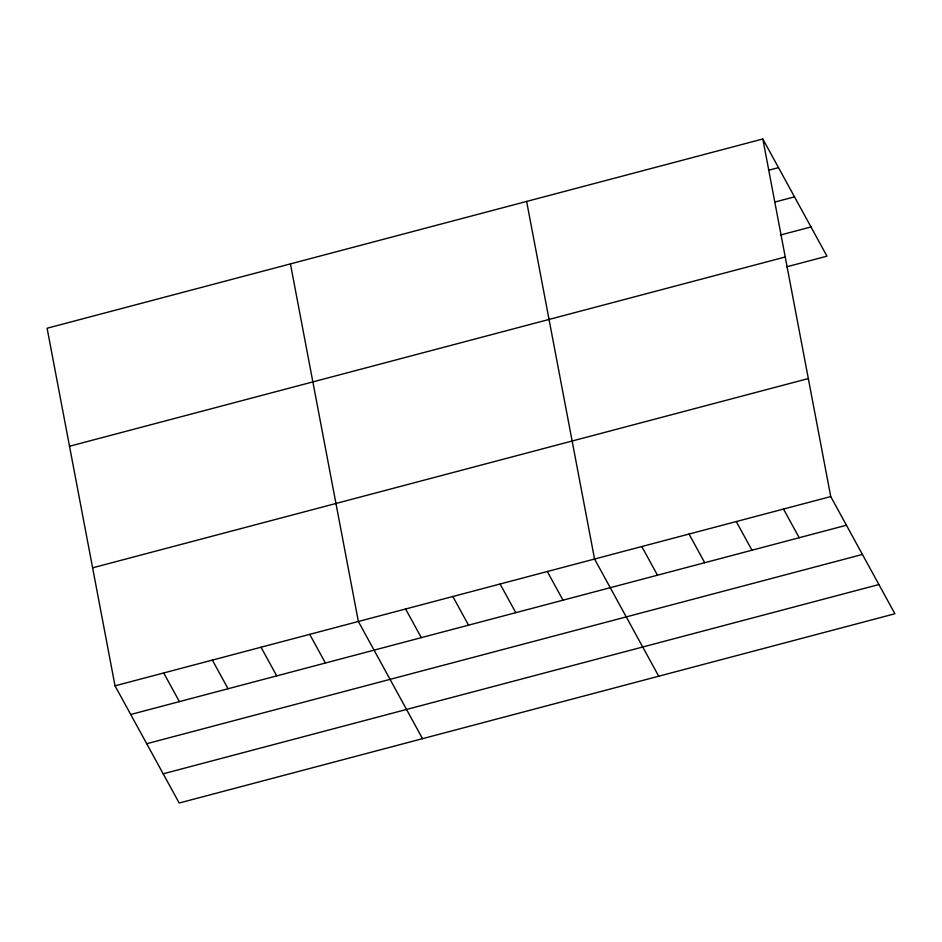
<?xml version="1.0" encoding="UTF-8"?>
<svg xmlns="http://www.w3.org/2000/svg" width="942" height="942" viewBox="0 0 942 942"><rect width="100%" height="100%" fill="white"/><g stroke="black" fill="none" stroke-linecap="round" stroke-linejoin="round"><path stroke-width="1.41" d="M762.82 138.98L47.1 328.24L115.03 685.835L179.18 803.02L894.9 613.76L830.738 496.575L762.82 138.98L826.97 256.165L786.688 266.822M768.778 170.208L778.504 167.641M775.054 202L794.506 196.854M780.412 235.041L810.98 226.951M69.52 446.249L785.228 256.989M92.61 567.826L808.33 378.566M115.03 685.835L830.738 496.575M130.714 714.495L846.434 525.236M146.716 743.709L862.425 554.449M163.19 773.806L878.91 584.546M783.508 509.057L799.193 537.729M736.267 521.55L751.963 550.21M689.026 534.043L704.722 562.704M641.796 546.537L657.481 575.197M658.717 676.215L594.555 559.03L526.625 201.435M547.314 571.523L563.01 600.184M500.084 584.005L515.769 612.677M452.843 596.498L468.539 625.158M405.602 608.991L421.298 637.652M422.534 738.669L358.372 621.484L290.442 263.89M309.706 634.355L325.39 663.015M261.028 647.225L276.724 675.885M212.362 660.095L228.058 688.755M163.696 672.965L179.392 701.625"/></g></svg>
